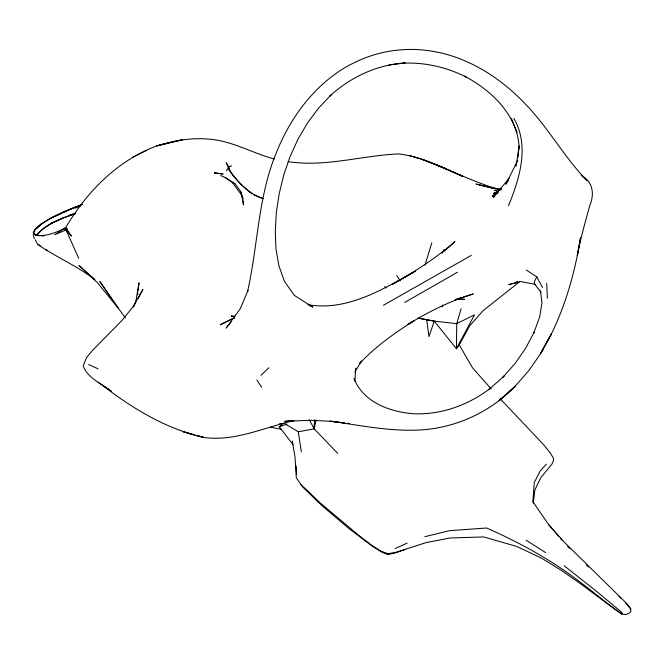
<?xml version="1.0" encoding="UTF-8"?>
<svg xmlns="http://www.w3.org/2000/svg" width="664" height="664" viewBox="0 0 664 664"><rect width="100%" height="100%" fill="white"/><g stroke="black" fill="none" stroke-linecap="round" stroke-linejoin="round"><path stroke-width="1" d="M314.603 419.648L314.172 428.836L337.661 453.363M354.916 381.07L355.746 368.072M518.053 157.268L519.032 146.238M137.589 294.783L137.83 292.774M138.07 290.766L139.05 282.748L135.63 302.643L133.456 307.05M533.234 503.121L534.918 489.891L540.845 477.582L551.933 464.07L553.651 460.044L553.278 457.911L550.249 452.889L543.542 444.598L500.075 398.666M516.069 166.423L519.132 146.063M292.276 440.996L295.032 457.139L296.293 477.731L302.427 486.729L322.256 505.943L348.492 528.187L372.886 546.596L382.049 552.265L387.851 554.498L388.008 553.751L396.3 552.207L426.163 542.596L450.134 537.981L483.674 536.927L516.658 546.414L541.334 558.034L561.802 570.666L579.548 583.042L621.57 614.159L625.745 614.532L628.766 613.511L630.8 611.61L630.759 608.954L626.434 603.244L564.085 541.99L548.871 524.875L532.827 501.694L534.271 482.57L540.023 471.274L546.339 464.186M316.047 420.154L314.172 428.836L298.277 431.766L284.582 423.541L279.668 423.615M460.044 341.943L459.264 344.848L456.434 348.749L434.264 321.127L421.159 318.695M461.082 308.785L456.716 323.642L456.434 348.749L474.478 314.819L456.716 323.642L434.264 321.127L417.764 318.014M424.927 265.193L431.816 242.866M442.108 306.843L442.672 305.042M434.264 321.127L428.969 336.59L426.678 319.857M508.441 205.815C519.663 178.583 529.747 145.956 513.878 118.383M517.787 160.273L505.852 184.268L508.441 180.226M35.134 229.387L33.217 233.064L35.541 235.388C46.098 236.674 56.506 232.524 65.686 227.702C86.635 191.946 117.42 160.514 156.853 145.856C172.98 141.025 189.655 137.697 206.562 138.959C230.499 139.93 251.565 152.927 274.323 159.028M138.17 298.534L142.901 289.429L132.858 306.917L122.093 320.322L92.387 350.542L86.511 357.63L83.183 365.922C87.631 378.206 101.75 383.659 111.444 391.37L98.206 382.339M526.286 269.999L536.827 276.921L534.146 282.009L534.902 284.35L541.102 292.442M226.449 170.839L228.789 166.838L231.719 165.817M354.817 372.014L361.54 361.042L359.548 363.308M443.618 251.706L454.981 241.663C435.733 258.346 414.178 272.032 392.034 284.507L415.747 270.962C382.97 289.263 347.147 311.441 307.963 304.693M231.221 321.774L226.117 328.091L240.285 308.685L247.979 290.409L247.589 291.396C258.064 245.182 257.964 196.519 276.523 152.263L276.896 151.292C291.471 115.553 316.18 82.834 350.683 64.416L352.352 63.661C378.48 50.057 409.115 46.065 437.891 52.315L439.717 52.63C473.316 60.233 502.947 80.078 526.278 104.987C548.696 128.285 564.217 157.194 586.769 180.334L581.747 175.661C592.811 181.953 594.637 193.896 589.947 204.993C585.374 221.776 580.519 238.476 577.273 255.582L580.527 237.803C575.207 270.887 566.209 303.539 551.51 333.735L540.454 353.704L551.51 333.735L541.16 352.708L529.166 370.238L514.417 387.012C487.019 415.166 448.208 431.11 408.924 430.172L407.115 430.222C381.194 429.84 355.721 424.719 330.132 421.15L340.366 422.42M509.487 177.72L493.427 197.465L494.755 196.029M496.738 193.888L498.058 192.452M359.689 363.548C375.542 346.425 394.789 332.888 414.444 320.496L407.754 324.513C428.338 311.864 450.117 300.991 473.283 293.936L455.894 299.588M37.433 234.409C47.36 223.311 62.109 218.431 75.605 213.161M50.871 218.124L62.134 213.094L50.73 218.298L41.309 223.818L36.097 228.922C48.837 216.63 66.184 210.72 82.386 204.421M260.985 375.351L268.804 367.765M36.86 234.649L42.529 229.238M293.065 444.739L279.287 426.786L283.121 423.424M67.595 228.648L66.085 229.96L54.763 234.699L65.686 227.702L71.363 236.102L66.085 229.96L63.835 228.856M501.146 188.634L492.306 196.253L494.746 194.602M41.309 223.818L35.474 228.648L33.656 232.566L36.005 235.048L42.031 235.712M519.945 281.47L483.01 310.744L469.73 325.792L459.264 344.848L472.453 367.74L491.186 388.905M42.82 228.756L51.56 222.938M404.658 302.427L457.43 272.257M471.274 255.399L383.435 305.257M517.198 281.669L514.592 283.171L517.347 281.993M500.756 189.779L493.427 193.548L498.116 191.763M232.624 318.654L234.409 317.824L220.207 324.82L234.425 317.732M146.005 150.703L132.335 157.418M62.872 218.024L51.277 223.328L63.072 218.016L75.43 213.733M395.022 548.589L407.115 543.144M76.742 206.446L62.615 212.721L82.328 204.18M75.14 208.181L80.659 205.906M512.5 283.362L508.757 284.748L520.642 281.503L534.902 284.35M279.287 426.786L286.923 424.105M405.538 549.402L394.25 553.228L387.851 554.498M69.753 215.02L72.55 214.132M454.973 299.995L462.75 297.58L459.795 297.97M389.004 65.006L405.181 62.931C377.119 64.665 350.459 77.065 329.9 96.064L331.087 94.944L318.695 107.983L307.656 122.757L298.086 139L290.118 156.455L283.802 174.748L279.229 193.573L276.324 212.447L275.286 231.113L275.967 248.934L278.913 265.882L284.408 281.312L294.451 295.48L312.844 307.125L309.192 305.374M424.802 536.695L449.636 530.66L486.637 528.005C519.323 542.463 550.937 559.611 579.282 581.498C593.807 591.981 607.07 604.198 622.11 613.943L622.01 612.581L595.973 590.86L564.201 565.811M294.027 420.611C264.471 427.276 235.413 441.577 204.379 437.559C166.797 429.226 132.667 408.717 102.53 385.303M501.436 189.215L494.439 190.585L496.406 190.435M42.347 235.994L44.28 235.77M290.766 420.652L284.657 421.374L309.814 420.287L330.498 421.291L344.558 422.96M403.264 63.171C424.985 62.209 446.673 67.222 466.053 76.991L464.592 76.161C491.924 90.644 518.177 115.677 519.157 148.553M455.869 299.232L464.7 299.381L462.717 299.132M235.023 316.205L231.064 316.056L233.064 316.338M501.112 188.833L493.045 188.219L476.105 184.077L495.618 188.916M288.076 161.642C325.194 167.336 361.648 155.6 398.5 153.899C421.291 156.571 442.124 167.237 462.833 176.458L437.451 165.294L422.346 159.435L409.065 155.451M342.416 422.669L344.467 422.926M214.43 172.864L222.905 174.01L214.43 172.864L216.232 173.636M270.638 427.193L281.544 429.309M193.755 434.837L182.401 431.459L194.386 434.787M195.689 435.327L204.379 437.559L198.387 435.899M497.685 189.008C476.885 183.081 457.43 173.428 437.451 165.294L446.598 169.021L422.346 159.435M388.008 553.751L380.58 551.004L371.143 544.87L359.548 536.014L320.397 503.071L300.991 484.645M220.738 175.587L225.237 177.529L232.524 182.683L234.882 183.621L240.65 191.44L242.833 198.403L243.522 205.027L242.742 200.993M253.607 194.751L263.21 198.594M263.392 198.652C248.278 194.062 237.438 181.612 228.648 169.104L233.114 175.744L241.115 184.443L250.336 192.377M88.611 364.553L98.023 368.786M45.575 249.498L47.318 250.386M225.237 177.529L234.882 183.621M526.17 540.247L545.625 552.581M38.653 244.593L40.189 245.68M247.805 190.477L251.839 193.714M384.663 286.574L386.157 287.993M586.279 564.881L588.503 567.031M618.898 596.123L621.048 598.281M625.355 602.605L630.759 608.954M567.737 546.339L569.836 548.472M548.871 524.875L558.897 536.553M560.233 538.114L562.234 540.446M118.009 307.839L99.899 281.627L118.009 307.839L97.06 282.316L79.049 265.509L94.91 279.693C77.107 265.849 56.108 257.159 37.665 244.452L35.217 239.754M261.666 387.295L256.852 379.974M232.524 182.683L241.563 194.942L242.833 198.403M116.673 305.996L125.347 317.873M396.79 275.601L400.11 280.806M353.945 378.339C363.05 402.135 389.718 411.854 413.257 413.738C441.112 415.075 468.601 405.007 490.555 388.149L489.26 389.212L504.076 376.106L502.93 377.169L515.115 363.407L525.506 348.484L534.296 332L533.773 333.029L539.716 316.778L541.99 302.726L540.421 290.774M536.827 276.921L542.513 287.487M309.308 419.756L314.172 428.836L313.707 426.852M78.684 258.279L66.085 229.96L65.686 227.702M511.463 118.69L517.156 132.651M34.296 238.65L33.2 234.624M240.65 191.44L242.352 198.976M298.277 431.766L301.323 451.827M296.094 465.771L296.609 474.635M546.704 283.246L547.377 298.144M444.332 249.589L442 252.967L444.332 249.589M515.538 385.958L499.17 400.583L515.538 385.958M182.359 139.697L156.853 145.856L182.359 139.697M349.588 423.557L347.579 423.317L349.588 423.557M228.789 166.838L226.183 162.73L229.827 170.748L228.789 166.838"/></g></svg>
